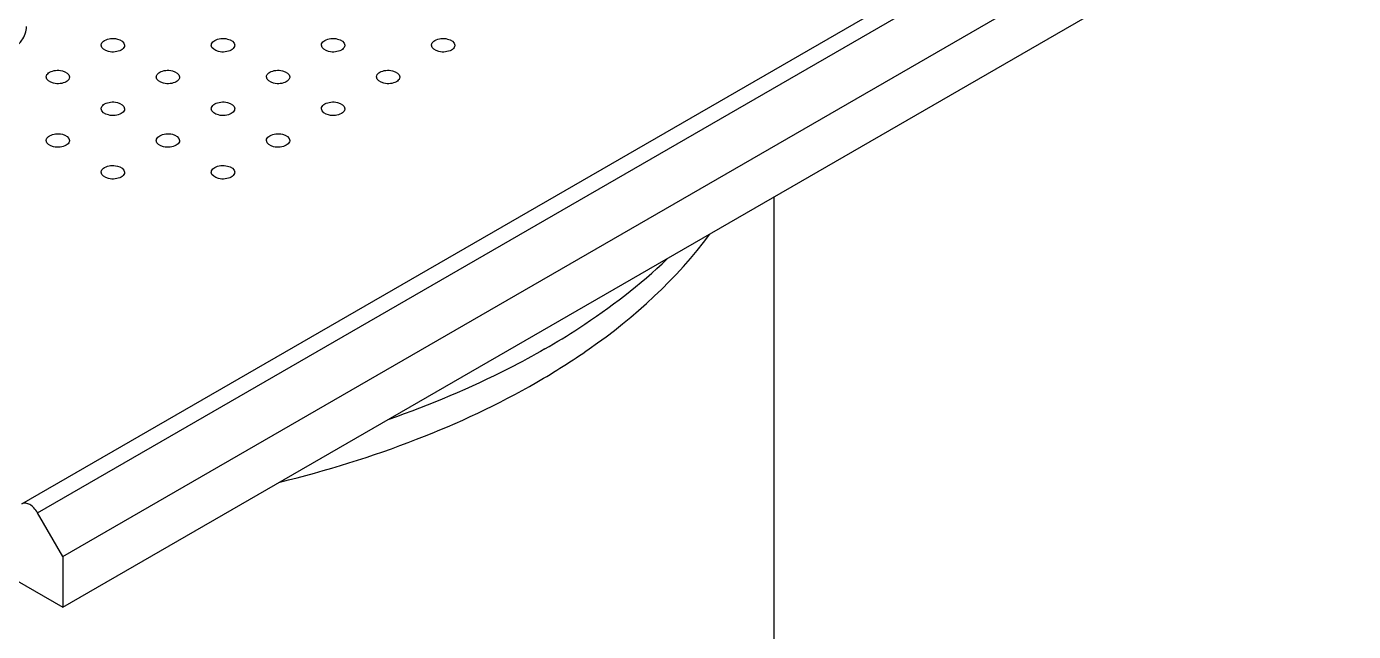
# Model space of a CAD drawing. Header units: millimetres. Extents: x 0 to 1189, y 0 to 841.
# Drawn here: x 799 to 884.2, y 413.9 to 452.8 of the extents above; entities that cross this region are included whole.
import ezdxf

# ---------------------------------------------------------------- set-up
doc = ezdxf.new("R2010")
doc.units = ezdxf.units.MM
doc.header["$LTSCALE"] = 65.395
doc.layers.get('0').update_dxf_attribs({"linetype": 'CONTINUOUS'})
doc.layers.add('AXIS', color=7, linetype='CONTINUOUS')
doc.layers.add('SURFACES', color=7, linetype='CONTINUOUS')

msp = doc.modelspace()

# ---------------------------------------------------------------- linework, layer by layer
at = {"color": 7, "linetype": 'Continuous'}
for p, q in [((798.723, 422.102), (881.627, 469.966)), ((801.344, 418.716), (884.248, 466.58)), ((801.344, 418.716), (799.723, 421.524)), ((801.344, 418.716), (801.344, 415.45))]:
    msp.add_line(p, q, dxfattribs=at)
at = {"color": 9, "linetype": 'Continuous'}
msp.add_line((799.723, 421.524), (882.627, 469.388), dxfattribs=at)
at = {"color": 7, "linetype": 'Continuous'}
for points, knots in [([(797.846, 451.145), (798.177, 451.336), (798.746, 451.771), (799.018, 452.468), (799.018, 452.779)], [0, 0, 0, 0, 0.55085, 1, 1, 1, 1]), ([(799.723, 421.524), (799.659, 421.636), (799.509, 421.835), (799.207, 422.103), (798.867, 422.185), (798.722, 422.101)], [0, 0, 0, 0, 0.311733, 0.593488, 1, 1, 1, 1])]:
    msp.add_open_spline(points, degree=3, knots=knots, dxfattribs=at)
at = {"color": 9, "linetype": 'Continuous'}
for points, knots in [([(831.787, 429.916), (832.938, 430.58), (837.073, 433.195), (840.793, 436.562), (842.904, 439.441)], [0, 0, 0, 0, 0.271162, 1, 1, 1, 1]), ([(815.289, 423.498), (818.27, 424.226), (823.94, 425.974), (829.322, 428.492), (831.787, 429.916)], [0, 0, 0, 0, 0.518724, 1, 1, 1, 1])]:
    msp.add_open_spline(points, degree=3, knots=knots, dxfattribs=at)
at = {"layer": 'AXIS', "color": 7, "linetype": 'Continuous'}
for points, knots in [([(803.816, 451.576), (803.816, 451.605), (803.839, 451.735), (803.948, 451.832), (804.036, 451.882)], [0, 0, 0, 0, 0.220966, 1, 1, 1, 1]), ([(804.036, 451.882), (804.152, 451.949), (804.435, 452.021), (804.894, 452.015), (805.316, 451.78), (805.316, 451.576)], [0, 0, 0, 0, 0.277667, 0.577386, 1, 1, 1, 1]), ([(810.887, 451.576), (810.887, 451.605), (810.91, 451.735), (811.019, 451.832), (811.107, 451.882)], [0, 0, 0, 0, 0.220966, 1, 1, 1, 1]), ([(811.107, 451.882), (811.223, 451.949), (811.506, 452.021), (811.965, 452.015), (812.387, 451.78), (812.387, 451.576)], [0, 0, 0, 0, 0.277667, 0.577386, 1, 1, 1, 1]), ([(817.958, 451.576), (817.958, 451.605), (817.981, 451.735), (818.091, 451.832), (818.178, 451.882)], [0, 0, 0, 0, 0.220966, 1, 1, 1, 1]), ([(818.178, 451.882), (818.294, 451.949), (818.577, 452.021), (819.036, 452.015), (819.458, 451.78), (819.458, 451.576)], [0, 0, 0, 0, 0.277667, 0.577386, 1, 1, 1, 1]), ([(825.029, 451.576), (825.029, 451.605), (825.052, 451.735), (825.162, 451.832), (825.249, 451.882)], [0, 0, 0, 0, 0.220966, 1, 1, 1, 1]), ([(825.249, 451.882), (825.365, 451.949), (825.648, 452.021), (826.107, 452.015), (826.529, 451.78), (826.529, 451.576)], [0, 0, 0, 0, 0.277667, 0.577386, 1, 1, 1, 1]), ([(805.096, 451.27), (804.98, 451.203), (804.697, 451.131), (804.238, 451.137), (803.816, 451.372), (803.816, 451.576)], [0, 0, 0, 0, 0.277667, 0.577386, 1, 1, 1, 1]), ([(805.316, 451.576), (805.316, 451.547), (805.293, 451.417), (805.184, 451.32), (805.096, 451.27)], [0, 0, 0, 0, 0.220966, 1, 1, 1, 1]), ([(812.167, 451.27), (812.051, 451.203), (811.768, 451.131), (811.309, 451.137), (810.887, 451.372), (810.887, 451.576)], [0, 0, 0, 0, 0.277667, 0.577386, 1, 1, 1, 1]), ([(812.387, 451.576), (812.387, 451.547), (812.364, 451.417), (812.255, 451.32), (812.167, 451.27)], [0, 0, 0, 0, 0.220966, 1, 1, 1, 1]), ([(819.238, 451.27), (819.122, 451.203), (818.839, 451.131), (818.38, 451.137), (817.958, 451.372), (817.958, 451.576)], [0, 0, 0, 0, 0.277667, 0.577386, 1, 1, 1, 1]), ([(819.458, 451.576), (819.458, 451.547), (819.435, 451.417), (819.326, 451.32), (819.238, 451.27)], [0, 0, 0, 0, 0.220966, 1, 1, 1, 1]), ([(826.309, 451.27), (826.193, 451.203), (825.91, 451.131), (825.451, 451.137), (825.029, 451.372), (825.029, 451.576)], [0, 0, 0, 0, 0.277667, 0.577386, 1, 1, 1, 1]), ([(826.529, 451.576), (826.529, 451.547), (826.506, 451.417), (826.397, 451.32), (826.309, 451.27)], [0, 0, 0, 0, 0.220966, 1, 1, 1, 1]), ([(800.28, 449.535), (800.28, 449.563), (800.303, 449.694), (800.413, 449.791), (800.5, 449.841)], [0, 0, 0, 0, 0.220966, 1, 1, 1, 1]), ([(801.561, 449.229), (801.445, 449.162), (801.162, 449.09), (800.703, 449.096), (800.281, 449.331), (800.28, 449.535)], [0, 0, 0, 0, 0.277667, 0.577386, 1, 1, 1, 1]), ([(800.5, 449.841), (800.616, 449.908), (800.899, 449.98), (801.358, 449.974), (801.78, 449.739), (801.78, 449.535)], [0, 0, 0, 0, 0.277667, 0.577386, 1, 1, 1, 1]), ([(801.78, 449.535), (801.78, 449.506), (801.757, 449.376), (801.648, 449.279), (801.561, 449.229)], [0, 0, 0, 0, 0.220966, 1, 1, 1, 1]), ([(807.352, 449.535), (807.352, 449.563), (807.374, 449.694), (807.484, 449.791), (807.571, 449.841)], [0, 0, 0, 0, 0.220966, 1, 1, 1, 1]), ([(808.632, 449.229), (808.516, 449.162), (808.233, 449.09), (807.774, 449.096), (807.352, 449.331), (807.352, 449.535)], [0, 0, 0, 0, 0.277667, 0.577386, 1, 1, 1, 1]), ([(807.571, 449.841), (807.687, 449.908), (807.97, 449.98), (808.429, 449.974), (808.851, 449.739), (808.851, 449.535)], [0, 0, 0, 0, 0.277667, 0.577386, 1, 1, 1, 1]), ([(808.851, 449.535), (808.851, 449.506), (808.829, 449.376), (808.719, 449.279), (808.632, 449.229)], [0, 0, 0, 0, 0.220966, 1, 1, 1, 1]), ([(814.423, 449.535), (814.423, 449.563), (814.446, 449.694), (814.555, 449.791), (814.642, 449.841)], [0, 0, 0, 0, 0.220966, 1, 1, 1, 1]), ([(815.703, 449.229), (815.587, 449.162), (815.304, 449.09), (814.845, 449.096), (814.423, 449.331), (814.423, 449.535)], [0, 0, 0, 0, 0.277667, 0.577386, 1, 1, 1, 1]), ([(814.642, 449.841), (814.758, 449.908), (815.041, 449.98), (815.5, 449.974), (815.922, 449.739), (815.923, 449.535)], [0, 0, 0, 0, 0.277667, 0.577386, 1, 1, 1, 1]), ([(815.923, 449.535), (815.923, 449.506), (815.9, 449.376), (815.79, 449.279), (815.703, 449.229)], [0, 0, 0, 0, 0.220966, 1, 1, 1, 1]), ([(821.494, 449.535), (821.494, 449.563), (821.517, 449.694), (821.626, 449.791), (821.713, 449.841)], [0, 0, 0, 0, 0.220966, 1, 1, 1, 1]), ([(822.774, 449.229), (822.658, 449.162), (822.375, 449.09), (821.916, 449.096), (821.494, 449.331), (821.494, 449.535)], [0, 0, 0, 0, 0.277667, 0.577386, 1, 1, 1, 1]), ([(821.713, 449.841), (821.829, 449.908), (822.112, 449.98), (822.571, 449.974), (822.994, 449.739), (822.994, 449.535)], [0, 0, 0, 0, 0.277667, 0.577386, 1, 1, 1, 1]), ([(822.994, 449.535), (822.994, 449.506), (822.971, 449.376), (822.861, 449.279), (822.774, 449.229)], [0, 0, 0, 0, 0.220966, 1, 1, 1, 1]), ([(803.816, 447.494), (803.816, 447.522), (803.839, 447.652), (803.948, 447.749), (804.036, 447.8)], [0, 0, 0, 0, 0.220966, 1, 1, 1, 1]), ([(805.096, 447.187), (804.98, 447.12), (804.697, 447.049), (804.238, 447.055), (803.816, 447.29), (803.816, 447.494)], [0, 0, 0, 0, 0.277667, 0.577386, 1, 1, 1, 1]), ([(804.036, 447.8), (804.152, 447.867), (804.435, 447.938), (804.894, 447.933), (805.316, 447.698), (805.316, 447.494)], [0, 0, 0, 0, 0.277667, 0.577386, 1, 1, 1, 1]), ([(805.316, 447.494), (805.316, 447.465), (805.293, 447.335), (805.184, 447.238), (805.096, 447.187)], [0, 0, 0, 0, 0.220966, 1, 1, 1, 1]), ([(810.887, 447.494), (810.887, 447.522), (810.91, 447.652), (811.019, 447.749), (811.107, 447.8)], [0, 0, 0, 0, 0.220966, 1, 1, 1, 1]), ([(812.167, 447.187), (812.051, 447.12), (811.768, 447.049), (811.309, 447.055), (810.887, 447.29), (810.887, 447.494)], [0, 0, 0, 0, 0.277667, 0.577386, 1, 1, 1, 1]), ([(811.107, 447.8), (811.223, 447.867), (811.506, 447.938), (811.965, 447.933), (812.387, 447.698), (812.387, 447.494)], [0, 0, 0, 0, 0.277667, 0.577386, 1, 1, 1, 1]), ([(812.387, 447.494), (812.387, 447.465), (812.364, 447.335), (812.255, 447.238), (812.167, 447.187)], [0, 0, 0, 0, 0.220966, 1, 1, 1, 1]), ([(817.958, 447.494), (817.958, 447.522), (817.981, 447.652), (818.091, 447.749), (818.178, 447.8)], [0, 0, 0, 0, 0.220966, 1, 1, 1, 1]), ([(819.238, 447.187), (819.122, 447.12), (818.839, 447.049), (818.38, 447.055), (817.958, 447.29), (817.958, 447.494)], [0, 0, 0, 0, 0.277667, 0.577386, 1, 1, 1, 1]), ([(818.178, 447.8), (818.294, 447.867), (818.577, 447.938), (819.036, 447.933), (819.458, 447.698), (819.458, 447.494)], [0, 0, 0, 0, 0.277667, 0.577386, 1, 1, 1, 1]), ([(819.458, 447.494), (819.458, 447.465), (819.435, 447.335), (819.326, 447.238), (819.238, 447.187)], [0, 0, 0, 0, 0.220966, 1, 1, 1, 1]), ([(800.28, 445.452), (800.28, 445.481), (800.303, 445.611), (800.413, 445.708), (800.5, 445.759)], [0, 0, 0, 0, 0.220966, 1, 1, 1, 1]), ([(800.5, 445.759), (800.616, 445.826), (800.899, 445.897), (801.358, 445.891), (801.78, 445.656), (801.78, 445.452)], [0, 0, 0, 0, 0.277667, 0.577386, 1, 1, 1, 1]), ([(807.352, 445.452), (807.352, 445.481), (807.374, 445.611), (807.484, 445.708), (807.571, 445.759)], [0, 0, 0, 0, 0.220966, 1, 1, 1, 1]), ([(807.571, 445.759), (807.687, 445.826), (807.97, 445.897), (808.429, 445.891), (808.851, 445.656), (808.851, 445.452)], [0, 0, 0, 0, 0.277667, 0.577386, 1, 1, 1, 1]), ([(814.423, 445.452), (814.423, 445.481), (814.446, 445.611), (814.555, 445.708), (814.642, 445.759)], [0, 0, 0, 0, 0.220966, 1, 1, 1, 1]), ([(814.642, 445.759), (814.758, 445.826), (815.041, 445.897), (815.5, 445.891), (815.922, 445.656), (815.923, 445.452)], [0, 0, 0, 0, 0.277667, 0.577386, 1, 1, 1, 1]), ([(801.561, 445.146), (801.445, 445.079), (801.162, 445.008), (800.703, 445.013), (800.281, 445.248), (800.28, 445.452)], [0, 0, 0, 0, 0.277667, 0.577386, 1, 1, 1, 1]), ([(801.78, 445.452), (801.78, 445.424), (801.757, 445.294), (801.648, 445.197), (801.561, 445.146)], [0, 0, 0, 0, 0.220966, 1, 1, 1, 1]), ([(808.632, 445.146), (808.516, 445.079), (808.233, 445.008), (807.774, 445.013), (807.352, 445.248), (807.352, 445.452)], [0, 0, 0, 0, 0.277667, 0.577386, 1, 1, 1, 1]), ([(808.851, 445.452), (808.851, 445.424), (808.829, 445.294), (808.719, 445.197), (808.632, 445.146)], [0, 0, 0, 0, 0.220966, 1, 1, 1, 1]), ([(815.703, 445.146), (815.587, 445.079), (815.304, 445.008), (814.845, 445.013), (814.423, 445.248), (814.423, 445.452)], [0, 0, 0, 0, 0.277667, 0.577386, 1, 1, 1, 1]), ([(815.923, 445.452), (815.923, 445.424), (815.9, 445.294), (815.79, 445.197), (815.703, 445.146)], [0, 0, 0, 0, 0.220966, 1, 1, 1, 1]), ([(803.816, 443.411), (803.816, 443.44), (803.839, 443.57), (803.948, 443.667), (804.036, 443.717)], [0, 0, 0, 0, 0.220966, 1, 1, 1, 1]), ([(805.096, 443.105), (804.98, 443.038), (804.697, 442.966), (804.238, 442.972), (803.816, 443.207), (803.816, 443.411)], [0, 0, 0, 0, 0.277667, 0.577386, 1, 1, 1, 1]), ([(804.036, 443.717), (804.152, 443.784), (804.435, 443.856), (804.894, 443.85), (805.316, 443.615), (805.316, 443.411)], [0, 0, 0, 0, 0.277667, 0.577386, 1, 1, 1, 1]), ([(805.316, 443.411), (805.316, 443.383), (805.293, 443.252), (805.184, 443.155), (805.096, 443.105)], [0, 0, 0, 0, 0.220966, 1, 1, 1, 1]), ([(810.887, 443.411), (810.887, 443.44), (810.91, 443.57), (811.019, 443.667), (811.107, 443.717)], [0, 0, 0, 0, 0.220966, 1, 1, 1, 1]), ([(812.167, 443.105), (812.051, 443.038), (811.768, 442.966), (811.309, 442.972), (810.887, 443.207), (810.887, 443.411)], [0, 0, 0, 0, 0.277667, 0.577386, 1, 1, 1, 1]), ([(811.107, 443.717), (811.223, 443.784), (811.506, 443.856), (811.965, 443.85), (812.387, 443.615), (812.387, 443.411)], [0, 0, 0, 0, 0.277667, 0.577386, 1, 1, 1, 1]), ([(812.387, 443.411), (812.387, 443.383), (812.364, 443.252), (812.255, 443.155), (812.167, 443.105)], [0, 0, 0, 0, 0.220966, 1, 1, 1, 1]), ([(832.318, 432.059), (833.057, 432.486), (835.832, 434.185), (838.431, 436.186), (840.166, 437.844)], [0, 0, 0, 0, 0.262423, 1, 1, 1, 1]), ([(832.318, 432.059), (831.555, 431.619), (828.329, 429.87), (824.931, 428.446), (822.298, 427.528)], [0, 0, 0, 0, 0.239932, 1, 1, 1, 1])]:
    msp.add_open_spline(points, degree=3, knots=knots, dxfattribs=at)
at = {"layer": 'SURFACES', "color": 7, "linetype": 'Continuous'}
for p, q in [((801.344, 415.45), (884.248, 463.314)), ((746.896, 446.885), (801.344, 415.45)), ((847.018, 441.82), (847.018, 378.925))]:
    msp.add_line(p, q, dxfattribs=at)

doc.saveas('drawing.dxf')
